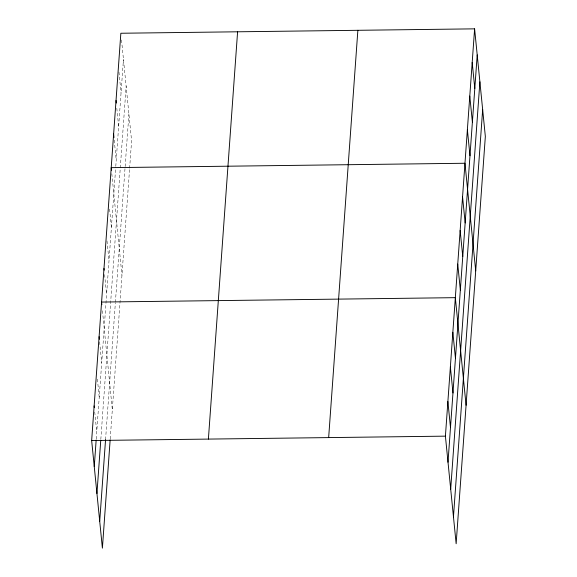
<?xml version="1.0" encoding="UTF-8"?>
<svg xmlns="http://www.w3.org/2000/svg" width="577" height="577" viewBox="0 0 577 577"><rect width="100%" height="100%" fill="white"/><g stroke="black" fill="none" stroke-linecap="round" stroke-linejoin="round"><path stroke-width="0.43" stroke-dasharray="2.88 2.16" d="M96.229 439.097L115.725 167.2M115.789 166.32L123.456 59.323M100.824 439.371L126.139 86.233M105.562 439.58L115.342 303.185M115.407 302.298L128.909 113.95M110.221 438.967L129.565 169.155M129.63 168.268L131.592 140.853L121.459 39.33M118.963 72.067L121.047 92.926M116.814 108.274L118.638 126.529M114.232 140.139L116.229 160.132M111.823 173.742L121.956 275.265M109.587 209.076L111.411 227.331M107.005 240.941L109.003 260.934M104.596 274.544L106.594 294.537M102.454 310.751L112.32 409.67M99.619 341.894L101.703 362.76M97.398 379.125L99.222 397.38M94.743 412.007L96.741 432"/><path stroke-width="0.87" d="M110.157 439.854L102.396 548.15L91.656 440.539L120.853 33.25L474.604 28.85L485.344 136.46L456.147 543.75L445.408 436.147L474.604 28.85M94.26 466.62L96.164 439.984M96.943 493.523L100.759 440.265M99.713 521.247L105.562 439.58M208.391 439.09L237.594 31.793M328.666 437.597L357.87 30.3M448.004 462.22L477.208 54.93M450.695 489.123L479.891 81.833M453.457 516.848L482.661 109.551M91.656 440.539L445.408 436.147M472.195 62.453L474.799 88.526M469.786 96.056L472.39 122.129M467.377 129.652L469.981 155.732M475.708 270.865L464.968 163.255L111.217 167.655L111.476 170.258M462.559 196.858L465.163 222.938M460.15 230.461L462.754 256.534M457.741 264.064L460.345 290.137M466.072 405.27L455.332 297.667L101.581 302.06L101.84 304.67M452.851 332.287L455.455 358.36M450.37 366.907L452.974 392.98M447.889 401.527L450.493 427.6M116.035 100.448L116.294 103.059M113.626 134.052L113.972 137.528M103.99 268.456L104.163 270.195M99.1 336.679L99.359 339.29M94.138 405.919L94.311 407.658"/></g></svg>
